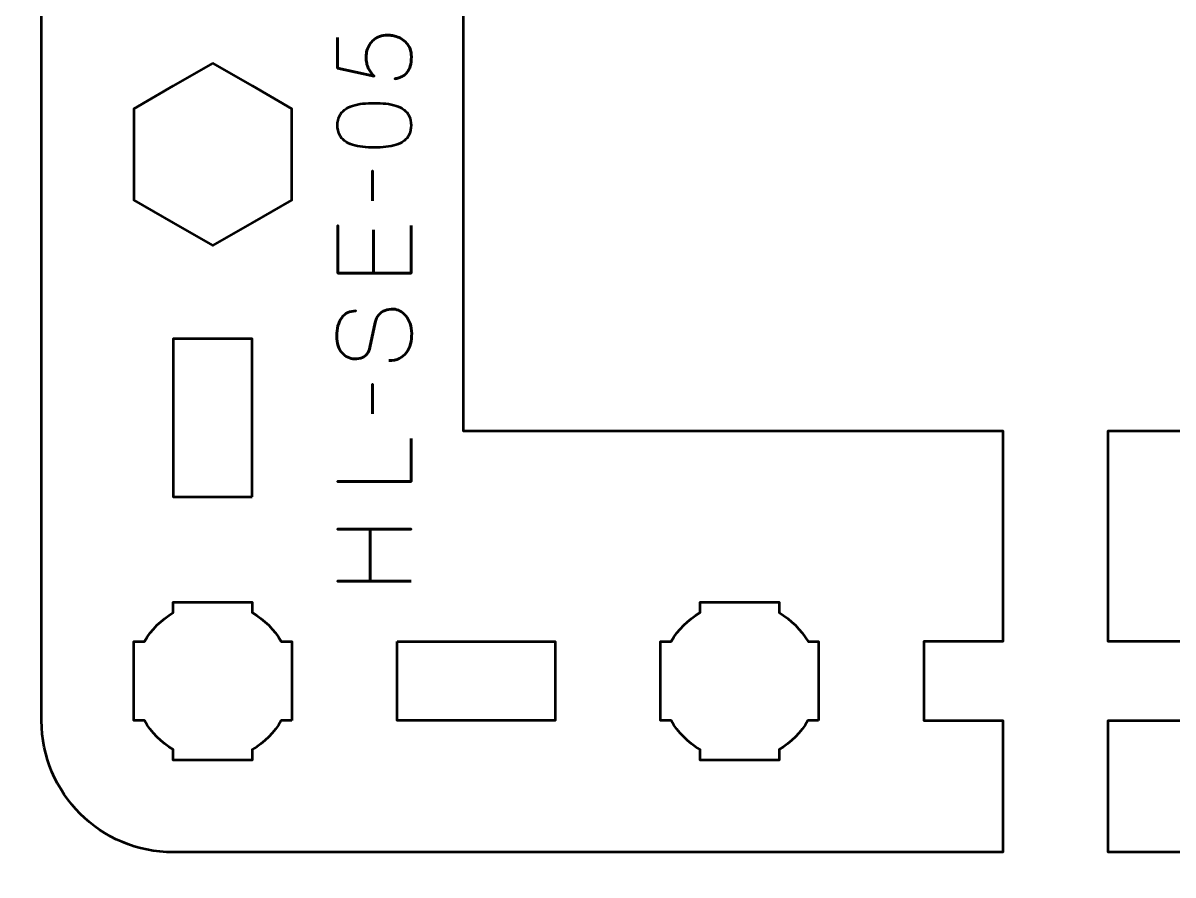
# Model space of a CAD drawing. Header units: centimetres. Extents: x -21 to 0, y -29.7 to 0.
# Drawn here: x -10.221 to -5.854, y -26.599 to -23.363 of the extents above; entities that cross this region are included whole.
import ezdxf

# ---------------------------------------------------------------- set-up
doc = ezdxf.new("R2010")
doc.units = ezdxf.units.CM
doc.header["$MEASUREMENT"] = 0
doc.layers.add('Layer 1', color=7, linetype='Continuous')

msp = doc.modelspace()

# ---------------------------------------------------------------- linework, layer by layer
at = {"layer": 'Layer 1', "color": 1, "lineweight": 53}
msp.add_open_spline([(-21.00003, -29.19995), (-21.00003, -29.19995), (-21.00003, -2.89992), (-21.00003, -2.89992), (-21.00003, -2.89992), (-21.00003, -2.81709), (-20.93286, -2.74992), (-20.85003, -2.74992), (-20.85003, -2.74992), (-20.7672, -2.74992), (-20.70003, -2.68275), (-20.70003, -2.59992), (-20.70003, -2.59992), (-20.70003, -2.51709), (-20.7672, -2.44992), (-20.85003, -2.44992), (-20.85003, -2.44992), (-20.93286, -2.44992), (-21.00003, -2.38275), (-21.00003, -2.29992), (-21.00003, -2.29992), (-21.00003, -2.21709), (-20.93286, -2.14992), (-20.85003, -2.14992), (-20.85003, -2.14992), (-20.7672, -2.14992), (-20.70003, -2.08275), (-20.70003, -1.99992), (-20.70003, -1.99992), (-20.70003, -1.91709), (-20.7672, -1.84992), (-20.85003, -1.84992), (-20.85003, -1.84992), (-20.93286, -1.84992), (-21.00003, -1.78275), (-21.00003, -1.69992), (-21.00003, -1.69992), (-21.00003, -1.61709), (-20.93286, -1.54992), (-20.85003, -1.54992), (-20.85003, -1.54992), (-20.7672, -1.54992), (-20.70003, -1.48275), (-20.70003, -1.39992), (-20.70003, -1.39992), (-20.70003, -1.31709), (-20.7672, -1.24992), (-20.85003, -1.24992), (-20.85003, -1.24992), (-20.93286, -1.24992), (-21.00003, -1.18275), (-21.00003, -1.09992), (-21.00003, -1.09992), (-21.00003, -1.09992), (-21.00003, -0.49992), (-21.00003, -0.49992), (-21.00003, -0.49992), (-21.00003, -0.22295), (-20.77694, 0.00004), (-20.49994, 0.00004), (-20.49994, 0.00004), (-20.49994, 0.00004), (-0.50008, 0.00004), (-0.50008, 0.00004), (-0.50008, 0.00004), (-0.22294, 0.00004), (0.00002, -0.22295), (0.00002, -0.49992), (0.00002, -0.49992), (0.00002, -0.49992), (0.00002, -29.19995), (0.00002, -29.19995), (0.00002, -29.19995), (0.00002, -29.47695), (-0.22294, -29.70004), (-0.50008, -29.70004), (-0.50008, -29.70004), (-0.50008, -29.70004), (-20.49994, -29.70004), (-20.49994, -29.70004), (-20.49994, -29.70004), (-20.77694, -29.70004), (-21.00003, -29.47695), (-21.00003, -29.19995)], degree=3, knots=[0, 0, 0, 0, 0.047619, 0.047619, 0.047619, 0.047619, 0.0952381, 0.0952381, 0.0952381, 0.0952381, 0.1428571, 0.1428571, 0.1428571, 0.1428571, 0.1904762, 0.1904762, 0.1904762, 0.1904762, 0.2380952, 0.2380952, 0.2380952, 0.2380952, 0.2857143, 0.2857143, 0.2857143, 0.2857143, 0.3333333, 0.3333333, 0.3333333, 0.3333333, 0.3809524, 0.3809524, 0.3809524, 0.3809524, 0.4285714, 0.4285714, 0.4285714, 0.4285714, 0.4761905, 0.4761905, 0.4761905, 0.4761905, 0.5238095, 0.5238095, 0.5238095, 0.5238095, 0.5714286, 0.5714286, 0.5714286, 0.5714286, 0.6190476, 0.6190476, 0.6190476, 0.6190476, 0.6666667, 0.6666667, 0.6666667, 0.6666667, 0.7142857, 0.7142857, 0.7142857, 0.7142857, 0.7619048, 0.7619048, 0.7619048, 0.7619048, 0.8095238, 0.8095238, 0.8095238, 0.8095238, 0.8571429, 0.8571429, 0.8571429, 0.8571429, 0.9047619, 0.9047619, 0.9047619, 0.9047619, 0.952381, 0.952381, 0.952381, 0.952381, 1, 1, 1, 1], dxfattribs=at)
at = {"layer": 'Layer 1', "color": 3, "lineweight": 53}
for points in [[(-10.14987, -26.01247), (-10.14979, -26.28953), (-9.92672, -26.51241), (-9.64977, -26.51241), (-9.64977, -26.51241), (-9.64977, -26.51241), (-6.49992, -26.51241), (-6.49992, -26.51241), (-6.49992, -26.51241), (-6.49992, -26.51241), (-6.49992, -26.01246), (-6.49992, -26.01246), (-6.49992, -26.01246), (-6.49992, -26.01246), (-6.79991, -26.01246), (-6.79991, -26.01246), (-6.79991, -26.01246), (-6.79991, -26.01246), (-6.79991, -25.71246), (-6.79991, -25.71246), (-6.79991, -25.71246), (-6.79991, -25.71246), (-6.49992, -25.71246), (-6.49992, -25.71246), (-6.49992, -25.71246), (-6.49992, -25.71246), (-6.49992, -24.91238), (-6.49992, -24.91238), (-6.49992, -24.91238), (-6.49992, -24.91238), (-8.54987, -24.91239), (-8.54987, -24.91239), (-8.54987, -24.91239), (-8.54987, -24.91239), (-8.54987, -22.8124), (-8.54987, -22.8124), (-8.54987, -22.8124), (-8.54987, -22.8124), (-6.49992, -22.81239), (-6.49992, -22.81239), (-6.49992, -22.81239), (-6.49992, -22.81239), (-6.49992, -22.01246), (-6.49992, -22.01246), (-6.49992, -22.01246), (-6.49992, -22.01246), (-6.79991, -22.01246), (-6.79991, -22.01246), (-6.79991, -22.01246), (-6.79991, -22.01246), (-6.79991, -21.71246), (-6.79991, -21.71246), (-6.79991, -21.71246), (-6.79991, -21.71246), (-6.49992, -21.71246), (-6.49992, -21.71246), (-6.49992, -21.71246), (-6.49992, -21.71246), (-6.49992, -21.21237), (-6.49992, -21.21237), (-6.49992, -21.21237), (-6.49992, -21.21237), (-9.64977, -21.21237), (-9.64977, -21.21237), (-9.64977, -21.21237), (-9.92677, -21.21237), (-10.14987, -21.43546), (-10.14987, -21.71246), (-10.14987, -21.71246), (-10.14987, -21.71246), (-10.14987, -26.01247), (-10.14987, -26.01247)], [(-0.44994, -21.71231), (-0.45002, -21.43525), (-0.67309, -21.21237), (-0.95004, -21.21237), (-0.95004, -21.21237), (-0.95004, -21.21237), (-6.09989, -21.21237), (-6.09989, -21.21237), (-6.09989, -21.21237), (-6.09989, -21.21237), (-6.09989, -21.71232), (-6.09989, -21.71232), (-6.09989, -21.71232), (-6.09989, -21.71232), (-5.7999, -21.71232), (-5.7999, -21.71232), (-5.7999, -21.71232), (-5.7999, -21.71232), (-5.7999, -22.01232), (-5.7999, -22.01232), (-5.7999, -22.01232), (-5.7999, -22.01232), (-6.09989, -22.01232), (-6.09989, -22.01232), (-6.09989, -22.01232), (-6.09989, -22.01232), (-6.09989, -22.81239), (-6.09989, -22.81239), (-6.09989, -22.81239), (-6.09989, -22.81239), (-4.04994, -22.81239), (-4.04994, -22.81239), (-4.04994, -22.81239), (-4.04994, -22.81239), (-4.04994, -24.91238), (-4.04994, -24.91238), (-4.04994, -24.91238), (-4.04994, -24.91238), (-6.09989, -24.91238), (-6.09989, -24.91238), (-6.09989, -24.91238), (-6.09989, -24.91238), (-6.09989, -25.71232), (-6.09989, -25.71232), (-6.09989, -25.71232), (-6.09989, -25.71232), (-5.7999, -25.71232), (-5.7999, -25.71232), (-5.7999, -25.71232), (-5.7999, -25.71232), (-5.7999, -26.01232), (-5.7999, -26.01232), (-5.7999, -26.01232), (-5.7999, -26.01232), (-6.09989, -26.01232), (-6.09989, -26.01232), (-6.09989, -26.01232), (-6.09989, -26.01232), (-6.09989, -26.51241), (-6.09989, -26.51241), (-6.09989, -26.51241), (-6.09989, -26.51241), (-0.95004, -26.51241), (-0.95004, -26.51241), (-0.95004, -26.51241), (-0.67304, -26.51241), (-0.44994, -26.28932), (-0.44994, -26.01232), (-0.44994, -26.01232), (-0.44994, -26.01232), (-0.44994, -21.71231), (-0.44994, -21.71231)]]:
    msp.add_open_spline(points, degree=3, knots=[0, 0, 0, 0, 0.0555556, 0.0555556, 0.0555556, 0.0555556, 0.1111111, 0.1111111, 0.1111111, 0.1111111, 0.1666667, 0.1666667, 0.1666667, 0.1666667, 0.2222222, 0.2222222, 0.2222222, 0.2222222, 0.2777778, 0.2777778, 0.2777778, 0.2777778, 0.3333333, 0.3333333, 0.3333333, 0.3333333, 0.3888889, 0.3888889, 0.3888889, 0.3888889, 0.4444444, 0.4444444, 0.4444444, 0.4444444, 0.5, 0.5, 0.5, 0.5, 0.5555556, 0.5555556, 0.5555556, 0.5555556, 0.6111111, 0.6111111, 0.6111111, 0.6111111, 0.6666667, 0.6666667, 0.6666667, 0.6666667, 0.7222222, 0.7222222, 0.7222222, 0.7222222, 0.7777778, 0.7777778, 0.7777778, 0.7777778, 0.8333333, 0.8333333, 0.8333333, 0.8333333, 0.8888889, 0.8888889, 0.8888889, 0.8888889, 0.9444444, 0.9444444, 0.9444444, 0.9444444, 1, 1, 1, 1], dxfattribs=at)
at = {"layer": 'Layer 1', "color": 5, "lineweight": 53}
for points, knots in [([(-9.02682, -23.41821), (-9.02682, -23.41821), (-9.02682, -23.53462), (-9.02682, -23.53462), (-9.02682, -23.53462), (-9.02682, -23.53462), (-8.8879, -23.56567), (-8.8879, -23.56567), (-8.8879, -23.56567), (-8.89255, -23.56024), (-8.89676, -23.55506), (-8.90044, -23.55008), (-8.90044, -23.55008), (-8.90413, -23.54517), (-8.90723, -23.53999), (-8.90982, -23.53449), (-8.90982, -23.53449), (-8.91241, -23.52906), (-8.91435, -23.52285), (-8.91571, -23.51587), (-8.91571, -23.51587), (-8.91706, -23.50895), (-8.91778, -23.50067), (-8.91778, -23.49116), (-8.91778, -23.49116), (-8.91778, -23.4834), (-8.91674, -23.47564), (-8.91461, -23.46788), (-8.91461, -23.46788), (-8.91254, -23.46012), (-8.90937, -23.45274), (-8.90516, -23.44576), (-8.90516, -23.44576), (-8.9009, -23.43871), (-8.89559, -23.4325), (-8.88919, -23.42707), (-8.88919, -23.42707), (-8.88279, -23.42157), (-8.87528, -23.41724), (-8.86668, -23.41413), (-8.86668, -23.41413), (-8.85808, -23.41096), (-8.84831, -23.40934), (-8.83745, -23.40928), (-8.83745, -23.40928), (-8.83344, -23.40922), (-8.82839, -23.40967), (-8.82244, -23.41057), (-8.82244, -23.41057), (-8.81649, -23.41141), (-8.81003, -23.41297), (-8.80317, -23.41517), (-8.80317, -23.41517), (-8.79631, -23.41736), (-8.78952, -23.42047), (-8.7828, -23.42441), (-8.7828, -23.42441), (-8.77607, -23.42836), (-8.76993, -23.4334), (-8.76436, -23.43948), (-8.76436, -23.43948), (-8.7588, -23.44556), (-8.75434, -23.45294), (-8.75098, -23.46154), (-8.75098, -23.46154), (-8.74768, -23.47021), (-8.74593, -23.48036), (-8.74587, -23.49194), (-8.74587, -23.49194), (-8.74593, -23.50578), (-8.74742, -23.51742), (-8.7502, -23.52686), (-8.7502, -23.52686), (-8.75304, -23.5363), (-8.75673, -23.544), (-8.76139, -23.54995), (-8.76139, -23.54995), (-8.76604, -23.55597), (-8.77115, -23.56062), (-8.77672, -23.56399), (-8.77672, -23.56399), (-8.78228, -23.56735), (-8.78784, -23.56987), (-8.7934, -23.57155), (-8.7934, -23.57155), (-8.79897, -23.57324), (-8.80407, -23.57453), (-8.80873, -23.57537), (-8.80873, -23.57537), (-8.80407, -23.57453), (-8.79897, -23.57324), (-8.7934, -23.57155), (-8.7934, -23.57155), (-8.78784, -23.56987), (-8.78228, -23.56735), (-8.77672, -23.56399), (-8.77672, -23.56399), (-8.77115, -23.56062), (-8.76604, -23.55597), (-8.76139, -23.54995), (-8.76139, -23.54995), (-8.75673, -23.544), (-8.75304, -23.5363), (-8.7502, -23.52686), (-8.7502, -23.52686), (-8.74742, -23.51742), (-8.74593, -23.50578), (-8.74587, -23.49194), (-8.74587, -23.49194), (-8.74593, -23.48036), (-8.74768, -23.47021), (-8.75098, -23.46154), (-8.75098, -23.46154), (-8.75434, -23.45294), (-8.7588, -23.44556), (-8.76436, -23.43948), (-8.76436, -23.43948), (-8.76993, -23.4334), (-8.77607, -23.42836), (-8.7828, -23.42441), (-8.7828, -23.42441), (-8.78952, -23.42047), (-8.79631, -23.41736), (-8.80317, -23.41517), (-8.80317, -23.41517), (-8.81003, -23.41297), (-8.81649, -23.41141), (-8.82244, -23.41057), (-8.82244, -23.41057), (-8.82839, -23.40967), (-8.83344, -23.40922), (-8.83745, -23.40928), (-8.83745, -23.40928), (-8.84831, -23.40934), (-8.85808, -23.41096), (-8.86668, -23.41413), (-8.86668, -23.41413), (-8.87528, -23.41724), (-8.88279, -23.42157), (-8.88919, -23.42707), (-8.88919, -23.42707), (-8.89559, -23.4325), (-8.9009, -23.43871), (-8.90516, -23.44576), (-8.90516, -23.44576), (-8.90937, -23.45274), (-8.91254, -23.46012), (-8.91461, -23.46788), (-8.91461, -23.46788), (-8.91674, -23.47564), (-8.91778, -23.4834), (-8.91778, -23.49116), (-8.91778, -23.49116), (-8.91778, -23.50067), (-8.91706, -23.50895), (-8.91571, -23.51587), (-8.91571, -23.51587), (-8.91435, -23.52285), (-8.91241, -23.52906), (-8.90982, -23.53449), (-8.90982, -23.53449), (-8.90723, -23.53999), (-8.90413, -23.54517), (-8.90044, -23.55008), (-8.90044, -23.55008), (-8.89676, -23.55506), (-8.89255, -23.56024), (-8.8879, -23.56567), (-8.8879, -23.56567), (-8.8879, -23.56567), (-9.02682, -23.53462), (-9.02682, -23.53462), (-9.02682, -23.53462), (-9.02682, -23.53462), (-9.02682, -23.41821), (-9.02682, -23.41821)], [0, 0, 0, 0, 0.0227273, 0.0227273, 0.0227273, 0.0227273, 0.0454545, 0.0454545, 0.0454545, 0.0454545, 0.0681818, 0.0681818, 0.0681818, 0.0681818, 0.0909091, 0.0909091, 0.0909091, 0.0909091, 0.1136364, 0.1136364, 0.1136364, 0.1136364, 0.1363636, 0.1363636, 0.1363636, 0.1363636, 0.1590909, 0.1590909, 0.1590909, 0.1590909, 0.1818182, 0.1818182, 0.1818182, 0.1818182, 0.2045455, 0.2045455, 0.2045455, 0.2045455, 0.2272727, 0.2272727, 0.2272727, 0.2272727, 0.25, 0.25, 0.25, 0.25, 0.2727273, 0.2727273, 0.2727273, 0.2727273, 0.2954545, 0.2954545, 0.2954545, 0.2954545, 0.3181818, 0.3181818, 0.3181818, 0.3181818, 0.3409091, 0.3409091, 0.3409091, 0.3409091, 0.3636364, 0.3636364, 0.3636364, 0.3636364, 0.3863636, 0.3863636, 0.3863636, 0.3863636, 0.4090909, 0.4090909, 0.4090909, 0.4090909, 0.4318182, 0.4318182, 0.4318182, 0.4318182, 0.4545455, 0.4545455, 0.4545455, 0.4545455, 0.4772727, 0.4772727, 0.4772727, 0.4772727, 0.5, 0.5, 0.5, 0.5, 0.5227273, 0.5227273, 0.5227273, 0.5227273, 0.5454545, 0.5454545, 0.5454545, 0.5454545, 0.5681818, 0.5681818, 0.5681818, 0.5681818, 0.5909091, 0.5909091, 0.5909091, 0.5909091, 0.6136364, 0.6136364, 0.6136364, 0.6136364, 0.6363636, 0.6363636, 0.6363636, 0.6363636, 0.6590909, 0.6590909, 0.6590909, 0.6590909, 0.6818182, 0.6818182, 0.6818182, 0.6818182, 0.7045455, 0.7045455, 0.7045455, 0.7045455, 0.7272727, 0.7272727, 0.7272727, 0.7272727, 0.75, 0.75, 0.75, 0.75, 0.7727273, 0.7727273, 0.7727273, 0.7727273, 0.7954545, 0.7954545, 0.7954545, 0.7954545, 0.8181818, 0.8181818, 0.8181818, 0.8181818, 0.8409091, 0.8409091, 0.8409091, 0.8409091, 0.8636364, 0.8636364, 0.8636364, 0.8636364, 0.8863636, 0.8863636, 0.8863636, 0.8863636, 0.9090909, 0.9090909, 0.9090909, 0.9090909, 0.9318182, 0.9318182, 0.9318182, 0.9318182, 0.9545455, 0.9545455, 0.9545455, 0.9545455, 0.9772727, 0.9772727, 0.9772727, 0.9772727, 1, 1, 1, 1]), ([(-8.74703, -23.75193), (-8.74709, -23.73835), (-8.74949, -23.72664), (-8.75414, -23.71688), (-8.75414, -23.71688), (-8.7588, -23.70718), (-8.76546, -23.69909), (-8.77394, -23.69262), (-8.77394, -23.69262), (-8.78247, -23.68622), (-8.79256, -23.68118), (-8.8042, -23.67742), (-8.8042, -23.67742), (-8.81585, -23.67374), (-8.82859, -23.67109), (-8.84256, -23.6696), (-8.84256, -23.6696), (-8.85653, -23.66805), (-8.87121, -23.66727), (-8.88673, -23.66734), (-8.88673, -23.66734), (-8.90219, -23.66727), (-8.91687, -23.66805), (-8.93078, -23.6696), (-8.93078, -23.6696), (-8.94468, -23.67109), (-8.95749, -23.67374), (-8.96913, -23.67742), (-8.96913, -23.67742), (-8.98071, -23.68118), (-8.9908, -23.68622), (-8.9994, -23.69262), (-8.9994, -23.69262), (-9.00794, -23.69909), (-9.0146, -23.70718), (-9.01925, -23.71688), (-9.01925, -23.71688), (-9.02398, -23.72664), (-9.02637, -23.73835), (-9.02643, -23.75193), (-9.02643, -23.75193), (-9.02637, -23.76551), (-9.02398, -23.77722), (-9.01925, -23.78699), (-9.01925, -23.78699), (-9.0146, -23.79669), (-9.00794, -23.80477), (-8.9994, -23.81124), (-8.9994, -23.81124), (-8.9908, -23.81764), (-8.98071, -23.82269), (-8.96913, -23.82644), (-8.96913, -23.82644), (-8.95749, -23.83013), (-8.94468, -23.83278), (-8.93078, -23.83427), (-8.93078, -23.83427), (-8.91687, -23.83582), (-8.90219, -23.83659), (-8.88673, -23.83653), (-8.88673, -23.83653), (-8.87121, -23.83659), (-8.85653, -23.83582), (-8.84256, -23.83427), (-8.84256, -23.83427), (-8.82859, -23.83278), (-8.81585, -23.83013), (-8.8042, -23.82644), (-8.8042, -23.82644), (-8.79256, -23.82269), (-8.78247, -23.81764), (-8.77394, -23.81124), (-8.77394, -23.81124), (-8.76546, -23.80477), (-8.7588, -23.79669), (-8.75414, -23.78699), (-8.75414, -23.78699), (-8.74949, -23.77722), (-8.74709, -23.76551), (-8.74703, -23.75193)], [0, 0, 0, 0, 0.05, 0.05, 0.05, 0.05, 0.1, 0.1, 0.1, 0.1, 0.15, 0.15, 0.15, 0.15, 0.2, 0.2, 0.2, 0.2, 0.25, 0.25, 0.25, 0.25, 0.3, 0.3, 0.3, 0.3, 0.35, 0.35, 0.35, 0.35, 0.4, 0.4, 0.4, 0.4, 0.45, 0.45, 0.45, 0.45, 0.5, 0.5, 0.5, 0.5, 0.55, 0.55, 0.55, 0.55, 0.6, 0.6, 0.6, 0.6, 0.65, 0.65, 0.65, 0.65, 0.7, 0.7, 0.7, 0.7, 0.75, 0.75, 0.75, 0.75, 0.8, 0.8, 0.8, 0.8, 0.85, 0.85, 0.85, 0.85, 0.9, 0.9, 0.9, 0.9, 0.95, 0.95, 0.95, 0.95, 1, 1, 1, 1]), ([(-8.74703, -23.75193), (-8.74709, -23.73835), (-8.74949, -23.72664), (-8.75414, -23.71688), (-8.75414, -23.71688), (-8.7588, -23.70718), (-8.76546, -23.69909), (-8.77394, -23.69262), (-8.77394, -23.69262), (-8.78247, -23.68622), (-8.79256, -23.68118), (-8.8042, -23.67742), (-8.8042, -23.67742), (-8.81585, -23.67374), (-8.82859, -23.67109), (-8.84256, -23.6696), (-8.84256, -23.6696), (-8.85653, -23.66805), (-8.87121, -23.66727), (-8.88673, -23.66734), (-8.88673, -23.66734), (-8.90219, -23.66727), (-8.91687, -23.66805), (-8.93078, -23.6696), (-8.93078, -23.6696), (-8.94468, -23.67109), (-8.95749, -23.67374), (-8.96913, -23.67742), (-8.96913, -23.67742), (-8.98071, -23.68118), (-8.9908, -23.68622), (-8.9994, -23.69262), (-8.9994, -23.69262), (-9.00794, -23.69909), (-9.0146, -23.70718), (-9.01925, -23.71688), (-9.01925, -23.71688), (-9.02398, -23.72664), (-9.02637, -23.73835), (-9.02643, -23.75193), (-9.02643, -23.75193), (-9.02637, -23.76551), (-9.02398, -23.77722), (-9.01925, -23.78699), (-9.01925, -23.78699), (-9.0146, -23.79669), (-9.00794, -23.80477), (-8.9994, -23.81124), (-8.9994, -23.81124), (-8.9908, -23.81764), (-8.98071, -23.82269), (-8.96913, -23.82644), (-8.96913, -23.82644), (-8.95749, -23.83013), (-8.94468, -23.83278), (-8.93078, -23.83427), (-8.93078, -23.83427), (-8.91687, -23.83582), (-8.90219, -23.83659), (-8.88673, -23.83653), (-8.88673, -23.83653), (-8.87121, -23.83659), (-8.85653, -23.83582), (-8.84256, -23.83427), (-8.84256, -23.83427), (-8.82859, -23.83278), (-8.81585, -23.83013), (-8.8042, -23.82644), (-8.8042, -23.82644), (-8.79256, -23.82269), (-8.78247, -23.81764), (-8.77394, -23.81124), (-8.77394, -23.81124), (-8.76546, -23.80477), (-8.7588, -23.79669), (-8.75414, -23.78699), (-8.75414, -23.78699), (-8.74949, -23.77722), (-8.74709, -23.76551), (-8.74703, -23.75193)], [0, 0, 0, 0, 0.05, 0.05, 0.05, 0.05, 0.1, 0.1, 0.1, 0.1, 0.15, 0.15, 0.15, 0.15, 0.2, 0.2, 0.2, 0.2, 0.25, 0.25, 0.25, 0.25, 0.3, 0.3, 0.3, 0.3, 0.35, 0.35, 0.35, 0.35, 0.4, 0.4, 0.4, 0.4, 0.45, 0.45, 0.45, 0.45, 0.5, 0.5, 0.5, 0.5, 0.55, 0.55, 0.55, 0.55, 0.6, 0.6, 0.6, 0.6, 0.65, 0.65, 0.65, 0.65, 0.7, 0.7, 0.7, 0.7, 0.75, 0.75, 0.75, 0.75, 0.8, 0.8, 0.8, 0.8, 0.85, 0.85, 0.85, 0.85, 0.9, 0.9, 0.9, 0.9, 0.95, 0.95, 0.95, 0.95, 1, 1, 1, 1]), ([(-8.89333, -24.03832), (-8.89333, -24.03832), (-8.89333, -23.92539), (-8.89333, -23.92539), (-8.89333, -23.92539), (-8.89333, -23.92539), (-8.89333, -24.03832), (-8.89333, -24.03832)], [0, 0, 0, 0, 0.5, 0.5, 0.5, 0.5, 1, 1, 1, 1]), ([(-8.74703, -24.133), (-8.74703, -24.133), (-8.74703, -24.31384), (-8.74703, -24.31384), (-8.74703, -24.31384), (-8.74703, -24.31384), (-9.02527, -24.31384), (-9.02527, -24.31384), (-9.02527, -24.31384), (-9.02527, -24.31384), (-9.02527, -24.133), (-9.02527, -24.133), (-9.02527, -24.133), (-9.02527, -24.133), (-9.02527, -24.31384), (-9.02527, -24.31384), (-9.02527, -24.31384), (-9.02527, -24.31384), (-8.74703, -24.31384), (-8.74703, -24.31384), (-8.74703, -24.31384), (-8.74703, -24.31384), (-8.74703, -24.133), (-8.74703, -24.133)], [0, 0, 0, 0, 0.1666667, 0.1666667, 0.1666667, 0.1666667, 0.3333333, 0.3333333, 0.3333333, 0.3333333, 0.5, 0.5, 0.5, 0.5, 0.6666667, 0.6666667, 0.6666667, 0.6666667, 0.8333333, 0.8333333, 0.8333333, 0.8333333, 1, 1, 1, 1]), ([(-8.89022, -24.14853), (-8.89022, -24.14853), (-8.89022, -24.31384), (-8.89022, -24.31384), (-8.89022, -24.31384), (-8.89022, -24.31384), (-8.89022, -24.14853), (-8.89022, -24.14853)], [0, 0, 0, 0, 0.5, 0.5, 0.5, 0.5, 1, 1, 1, 1]), ([(-8.83163, -24.64563), (-8.8161, -24.6455), (-8.80285, -24.64278), (-8.79185, -24.63735), (-8.79185, -24.63735), (-8.78079, -24.63198), (-8.7718, -24.62448), (-8.76488, -24.61504), (-8.76488, -24.61504), (-8.7579, -24.60553), (-8.75279, -24.5946), (-8.74955, -24.58225), (-8.74955, -24.58225), (-8.74625, -24.56996), (-8.74464, -24.55676), (-8.7447, -24.54279), (-8.7447, -24.54279), (-8.74477, -24.52869), (-8.74684, -24.51602), (-8.75078, -24.5047), (-8.75078, -24.5047), (-8.75473, -24.49345), (-8.76003, -24.48381), (-8.76669, -24.47572), (-8.76669, -24.47572), (-8.77335, -24.4677), (-8.78079, -24.4615), (-8.78907, -24.4571), (-8.78907, -24.4571), (-8.79735, -24.4527), (-8.80582, -24.45037), (-8.81455, -24.45005), (-8.81455, -24.45005), (-8.826, -24.44966), (-8.83648, -24.45134), (-8.84592, -24.45503), (-8.84592, -24.45503), (-8.85536, -24.45871), (-8.86325, -24.46441), (-8.86972, -24.4721), (-8.86972, -24.4721), (-8.87619, -24.47973), (-8.88072, -24.48937), (-8.88324, -24.50088), (-8.88324, -24.50088), (-8.88324, -24.50088), (-8.90381, -24.59596), (-8.90381, -24.59596), (-8.90381, -24.59596), (-8.90568, -24.60488), (-8.90885, -24.61258), (-8.91325, -24.61892), (-8.91325, -24.61892), (-8.91771, -24.62526), (-8.92386, -24.63017), (-8.93175, -24.63353), (-8.93175, -24.63353), (-8.93957, -24.6369), (-8.94953, -24.63864), (-8.96163, -24.63864), (-8.96163, -24.63864), (-8.97081, -24.63864), (-8.97948, -24.63677), (-8.98763, -24.63295), (-8.98763, -24.63295), (-8.99578, -24.6292), (-9.00296, -24.62364), (-9.00923, -24.61633), (-9.00923, -24.61633), (-9.01557, -24.60902), (-9.02048, -24.59997), (-9.02404, -24.58923), (-9.02404, -24.58923), (-9.02766, -24.57843), (-9.02947, -24.56608), (-9.02954, -24.55211), (-9.02954, -24.55211), (-9.02954, -24.53807), (-9.02792, -24.5252), (-9.02469, -24.51343), (-9.02469, -24.51343), (-9.02145, -24.50172), (-9.0168, -24.49157), (-9.01059, -24.48303), (-9.01059, -24.48303), (-9.00438, -24.4745), (-8.99675, -24.4679), (-8.98782, -24.46337), (-8.98782, -24.46337), (-8.97883, -24.45884), (-8.96855, -24.45671), (-8.95697, -24.45703), (-8.95697, -24.45703), (-8.96855, -24.45671), (-8.97883, -24.45884), (-8.98782, -24.46337), (-8.98782, -24.46337), (-8.99675, -24.4679), (-9.00438, -24.4745), (-9.01059, -24.48303), (-9.01059, -24.48303), (-9.0168, -24.49157), (-9.02145, -24.50172), (-9.02469, -24.51343), (-9.02469, -24.51343), (-9.02792, -24.5252), (-9.02954, -24.53807), (-9.02954, -24.55211), (-9.02954, -24.55211), (-9.02947, -24.56608), (-9.02766, -24.57843), (-9.02404, -24.58923), (-9.02404, -24.58923), (-9.02048, -24.59997), (-9.01557, -24.60902), (-9.00923, -24.61633), (-9.00923, -24.61633), (-9.00296, -24.62364), (-8.99578, -24.6292), (-8.98763, -24.63295), (-8.98763, -24.63295), (-8.97948, -24.63677), (-8.97081, -24.63864), (-8.96163, -24.63864), (-8.96163, -24.63864), (-8.94953, -24.63864), (-8.93957, -24.63696), (-8.93181, -24.63373), (-8.93181, -24.63373), (-8.92399, -24.63043), (-8.91791, -24.62558), (-8.91344, -24.61924), (-8.91344, -24.61924), (-8.90905, -24.6129), (-8.90581, -24.60514), (-8.90381, -24.59596), (-8.90381, -24.59596), (-8.90381, -24.59596), (-8.88324, -24.50088), (-8.88324, -24.50088), (-8.88324, -24.50088), (-8.88072, -24.48911), (-8.87619, -24.47941), (-8.86972, -24.47178), (-8.86972, -24.47178), (-8.86325, -24.46408), (-8.85536, -24.45846), (-8.84592, -24.45483), (-8.84592, -24.45483), (-8.83648, -24.45128), (-8.826, -24.44966), (-8.81455, -24.45005), (-8.81455, -24.45005), (-8.80582, -24.45037), (-8.79735, -24.4527), (-8.78907, -24.4571), (-8.78907, -24.4571), (-8.78079, -24.4615), (-8.77335, -24.4677), (-8.76669, -24.47572), (-8.76669, -24.47572), (-8.76003, -24.48381), (-8.75473, -24.49345), (-8.75078, -24.5047), (-8.75078, -24.5047), (-8.74684, -24.51602), (-8.74477, -24.52869), (-8.7447, -24.54279), (-8.7447, -24.54279), (-8.74464, -24.55676), (-8.74625, -24.56996), (-8.74955, -24.58225), (-8.74955, -24.58225), (-8.75279, -24.5946), (-8.7579, -24.60553), (-8.76488, -24.61504), (-8.76488, -24.61504), (-8.7718, -24.62448), (-8.78079, -24.63198), (-8.79185, -24.63735), (-8.79185, -24.63735), (-8.80285, -24.64278), (-8.8161, -24.6455), (-8.83163, -24.64563)], [0, 0, 0, 0, 0.0217391, 0.0217391, 0.0217391, 0.0217391, 0.0434783, 0.0434783, 0.0434783, 0.0434783, 0.0652174, 0.0652174, 0.0652174, 0.0652174, 0.0869565, 0.0869565, 0.0869565, 0.0869565, 0.1086957, 0.1086957, 0.1086957, 0.1086957, 0.1304348, 0.1304348, 0.1304348, 0.1304348, 0.1521739, 0.1521739, 0.1521739, 0.1521739, 0.173913, 0.173913, 0.173913, 0.173913, 0.1956522, 0.1956522, 0.1956522, 0.1956522, 0.2173913, 0.2173913, 0.2173913, 0.2173913, 0.2391304, 0.2391304, 0.2391304, 0.2391304, 0.2608696, 0.2608696, 0.2608696, 0.2608696, 0.2826087, 0.2826087, 0.2826087, 0.2826087, 0.3043478, 0.3043478, 0.3043478, 0.3043478, 0.326087, 0.326087, 0.326087, 0.326087, 0.3478261, 0.3478261, 0.3478261, 0.3478261, 0.3695652, 0.3695652, 0.3695652, 0.3695652, 0.3913043, 0.3913043, 0.3913043, 0.3913043, 0.4130435, 0.4130435, 0.4130435, 0.4130435, 0.4347826, 0.4347826, 0.4347826, 0.4347826, 0.4565217, 0.4565217, 0.4565217, 0.4565217, 0.4782609, 0.4782609, 0.4782609, 0.4782609, 0.5, 0.5, 0.5, 0.5, 0.5217391, 0.5217391, 0.5217391, 0.5217391, 0.5434783, 0.5434783, 0.5434783, 0.5434783, 0.5652174, 0.5652174, 0.5652174, 0.5652174, 0.5869565, 0.5869565, 0.5869565, 0.5869565, 0.6086957, 0.6086957, 0.6086957, 0.6086957, 0.6304348, 0.6304348, 0.6304348, 0.6304348, 0.6521739, 0.6521739, 0.6521739, 0.6521739, 0.673913, 0.673913, 0.673913, 0.673913, 0.6956522, 0.6956522, 0.6956522, 0.6956522, 0.7173913, 0.7173913, 0.7173913, 0.7173913, 0.7391304, 0.7391304, 0.7391304, 0.7391304, 0.7608696, 0.7608696, 0.7608696, 0.7608696, 0.7826087, 0.7826087, 0.7826087, 0.7826087, 0.8043478, 0.8043478, 0.8043478, 0.8043478, 0.826087, 0.826087, 0.826087, 0.826087, 0.8478261, 0.8478261, 0.8478261, 0.8478261, 0.8695652, 0.8695652, 0.8695652, 0.8695652, 0.8913043, 0.8913043, 0.8913043, 0.8913043, 0.9130435, 0.9130435, 0.9130435, 0.9130435, 0.9347826, 0.9347826, 0.9347826, 0.9347826, 0.9565217, 0.9565217, 0.9565217, 0.9565217, 0.9782609, 0.9782609, 0.9782609, 0.9782609, 1, 1, 1, 1]), ([(-8.89333, -24.84742), (-8.89333, -24.84742), (-8.89333, -24.73449), (-8.89333, -24.73449), (-8.89333, -24.73449), (-8.89333, -24.73449), (-8.89333, -24.84742), (-8.89333, -24.84742)], [0, 0, 0, 0, 0.5, 0.5, 0.5, 0.5, 1, 1, 1, 1]), ([(-8.74703, -24.94095), (-8.74703, -24.94095), (-8.74703, -25.10432), (-8.74703, -25.10432), (-8.74703, -25.10432), (-8.74703, -25.10432), (-9.02682, -25.10432), (-9.02682, -25.10432), (-9.02682, -25.10432), (-9.02682, -25.10432), (-8.74703, -25.10432), (-8.74703, -25.10432), (-8.74703, -25.10432), (-8.74703, -25.10432), (-8.74703, -24.94095), (-8.74703, -24.94095)], [0, 0, 0, 0, 0.25, 0.25, 0.25, 0.25, 0.5, 0.5, 0.5, 0.5, 0.75, 0.75, 0.75, 0.75, 1, 1, 1, 1]), ([(-8.74703, -25.48307), (-8.74703, -25.48307), (-8.90187, -25.48307), (-8.90187, -25.48307), (-8.90187, -25.48307), (-8.90187, -25.48307), (-8.90187, -25.28555), (-8.90187, -25.28555), (-8.90187, -25.28555), (-8.90187, -25.28555), (-8.74703, -25.28555), (-8.74703, -25.28555), (-8.74703, -25.28555), (-8.74703, -25.28555), (-9.02643, -25.28555), (-9.02643, -25.28555), (-9.02643, -25.28555), (-9.02643, -25.28555), (-8.90187, -25.28555), (-8.90187, -25.28555), (-8.90187, -25.28555), (-8.90187, -25.28555), (-8.90187, -25.48307), (-8.90187, -25.48307), (-8.90187, -25.48307), (-8.90187, -25.48307), (-9.02643, -25.48307), (-9.02643, -25.48307), (-9.02643, -25.48307), (-9.02643, -25.48307), (-8.74703, -25.48307), (-8.74703, -25.48307)], [0, 0, 0, 0, 0.125, 0.125, 0.125, 0.125, 0.25, 0.25, 0.25, 0.25, 0.375, 0.375, 0.375, 0.375, 0.5, 0.5, 0.5, 0.5, 0.625, 0.625, 0.625, 0.625, 0.75, 0.75, 0.75, 0.75, 0.875, 0.875, 0.875, 0.875, 1, 1, 1, 1])]:
    msp.add_open_spline(points, degree=3, knots=knots, dxfattribs=at)
at = {"layer": 'Layer 1', "lineweight": 53}
for points, knots in [([(-9.49985, -23.51601), (-9.49985, -23.51601), (-9.34984, -23.60261), (-9.34984, -23.60261), (-9.34984, -23.60261), (-9.34984, -23.60261), (-9.19985, -23.68921), (-9.19985, -23.68921), (-9.19985, -23.68921), (-9.19985, -23.68921), (-9.19985, -23.86242), (-9.19985, -23.86242), (-9.19985, -23.86242), (-9.19985, -23.86242), (-9.19985, -24.03563), (-9.19985, -24.03563), (-9.19985, -24.03563), (-9.19985, -24.03563), (-9.34984, -24.12223), (-9.34984, -24.12223), (-9.34984, -24.12223), (-9.34984, -24.12223), (-9.49985, -24.20883), (-9.49985, -24.20883), (-9.49985, -24.20883), (-9.49985, -24.20883), (-9.64986, -24.12223), (-9.64986, -24.12223), (-9.64986, -24.12223), (-9.64986, -24.12223), (-9.79985, -24.03563), (-9.79985, -24.03563), (-9.79985, -24.03563), (-9.79985, -24.03563), (-9.79985, -23.86242), (-9.79985, -23.86242), (-9.79985, -23.86242), (-9.79985, -23.86242), (-9.79985, -23.68921), (-9.79985, -23.68921), (-9.79985, -23.68921), (-9.79985, -23.68921), (-9.64986, -23.60261), (-9.64986, -23.60261), (-9.64986, -23.60261), (-9.64986, -23.60261), (-9.49985, -23.51601), (-9.49985, -23.51601)], [0, 0, 0, 0, 0.0833333, 0.0833333, 0.0833333, 0.0833333, 0.1666667, 0.1666667, 0.1666667, 0.1666667, 0.25, 0.25, 0.25, 0.25, 0.3333333, 0.3333333, 0.3333333, 0.3333333, 0.4166667, 0.4166667, 0.4166667, 0.4166667, 0.5, 0.5, 0.5, 0.5, 0.5833333, 0.5833333, 0.5833333, 0.5833333, 0.6666667, 0.6666667, 0.6666667, 0.6666667, 0.75, 0.75, 0.75, 0.75, 0.8333333, 0.8333333, 0.8333333, 0.8333333, 0.9166667, 0.9166667, 0.9166667, 0.9166667, 1, 1, 1, 1]), ([(-9.34994, -25.16246), (-9.34994, -25.16246), (-9.64995, -25.16246), (-9.64995, -25.16246), (-9.64995, -25.16246), (-9.64995, -25.16246), (-9.64995, -24.56247), (-9.64995, -24.56247), (-9.64995, -24.56247), (-9.64995, -24.56247), (-9.34994, -24.56247), (-9.34994, -24.56247), (-9.34994, -24.56247), (-9.34994, -24.56247), (-9.34994, -25.16246), (-9.34994, -25.16246)], [0, 0, 0, 0, 0.25, 0.25, 0.25, 0.25, 0.5, 0.5, 0.5, 0.5, 0.75, 0.75, 0.75, 0.75, 1, 1, 1, 1]), ([(-9.19992, -26.01246), (-9.19992, -26.01246), (-9.19992, -25.86394), (-9.19992, -25.86394), (-9.19992, -25.86394), (-9.19992, -25.86394), (-9.1999, -25.86239), (-9.1999, -25.86239), (-9.1999, -25.86239), (-9.1999, -25.86239), (-9.19992, -25.86084), (-9.19992, -25.86084), (-9.19992, -25.86084), (-9.19992, -25.86084), (-9.19992, -25.71246), (-9.19992, -25.71246), (-9.19992, -25.71246), (-9.19992, -25.71246), (-9.24001, -25.71246), (-9.24001, -25.71246), (-9.24001, -25.71246), (-9.26636, -25.66689), (-9.30436, -25.62891), (-9.34991, -25.60255), (-9.34991, -25.60255), (-9.34991, -25.60255), (-9.34991, -25.56246), (-9.34991, -25.56246), (-9.34991, -25.56246), (-9.34991, -25.56246), (-9.49396, -25.56246), (-9.49396, -25.56246), (-9.49396, -25.56246), (-9.49396, -25.56246), (-9.4999, -25.5624), (-9.4999, -25.5624), (-9.4999, -25.5624), (-9.4999, -25.5624), (-9.50584, -25.56246), (-9.50584, -25.56246), (-9.50584, -25.56246), (-9.50584, -25.56246), (-9.64991, -25.56246), (-9.64991, -25.56246), (-9.64991, -25.56246), (-9.64991, -25.56246), (-9.64991, -25.60253), (-9.64991, -25.60253), (-9.64991, -25.60253), (-9.69548, -25.62889), (-9.73347, -25.66688), (-9.75981, -25.71246), (-9.75981, -25.71246), (-9.75981, -25.71246), (-9.79991, -25.71246), (-9.79991, -25.71246), (-9.79991, -25.71246), (-9.79991, -25.71246), (-9.79991, -26.01246), (-9.79991, -26.01246), (-9.79991, -26.01246), (-9.79991, -26.01246), (-9.75972, -26.01246), (-9.75972, -26.01246), (-9.75972, -26.01246), (-9.73338, -26.05796), (-9.69542, -26.0959), (-9.64991, -26.12224), (-9.64991, -26.12224), (-9.64991, -26.12224), (-9.64991, -26.16245), (-9.64991, -26.16245), (-9.64991, -26.16245), (-9.64991, -26.16245), (-9.34991, -26.16245), (-9.34991, -26.16245), (-9.34991, -26.16245), (-9.34991, -26.16245), (-9.34991, -26.12222), (-9.34991, -26.12222), (-9.34991, -26.12222), (-9.30441, -26.09588), (-9.26645, -26.05795), (-9.24011, -26.01246), (-9.24011, -26.01246), (-9.24011, -26.01246), (-9.19992, -26.01246), (-9.19992, -26.01246)], [0, 0, 0, 0, 0.0454545, 0.0454545, 0.0454545, 0.0454545, 0.0909091, 0.0909091, 0.0909091, 0.0909091, 0.1363636, 0.1363636, 0.1363636, 0.1363636, 0.1818182, 0.1818182, 0.1818182, 0.1818182, 0.2272727, 0.2272727, 0.2272727, 0.2272727, 0.2727273, 0.2727273, 0.2727273, 0.2727273, 0.3181818, 0.3181818, 0.3181818, 0.3181818, 0.3636364, 0.3636364, 0.3636364, 0.3636364, 0.4090909, 0.4090909, 0.4090909, 0.4090909, 0.4545455, 0.4545455, 0.4545455, 0.4545455, 0.5, 0.5, 0.5, 0.5, 0.5454545, 0.5454545, 0.5454545, 0.5454545, 0.5909091, 0.5909091, 0.5909091, 0.5909091, 0.6363636, 0.6363636, 0.6363636, 0.6363636, 0.6818182, 0.6818182, 0.6818182, 0.6818182, 0.7272727, 0.7272727, 0.7272727, 0.7272727, 0.7727273, 0.7727273, 0.7727273, 0.7727273, 0.8181818, 0.8181818, 0.8181818, 0.8181818, 0.8636364, 0.8636364, 0.8636364, 0.8636364, 0.9090909, 0.9090909, 0.9090909, 0.9090909, 0.9545455, 0.9545455, 0.9545455, 0.9545455, 1, 1, 1, 1]), ([(-7.19992, -26.01246), (-7.19992, -26.01246), (-7.19992, -25.86394), (-7.19992, -25.86394), (-7.19992, -25.86394), (-7.19992, -25.86394), (-7.1999, -25.86239), (-7.1999, -25.86239), (-7.1999, -25.86239), (-7.1999, -25.86239), (-7.19992, -25.86084), (-7.19992, -25.86084), (-7.19992, -25.86084), (-7.19992, -25.86084), (-7.19992, -25.71246), (-7.19992, -25.71246), (-7.19992, -25.71246), (-7.19992, -25.71246), (-7.24001, -25.71246), (-7.24001, -25.71246), (-7.24001, -25.71246), (-7.26636, -25.66689), (-7.30436, -25.62891), (-7.34991, -25.60255), (-7.34991, -25.60255), (-7.34991, -25.60255), (-7.34991, -25.56246), (-7.34991, -25.56246), (-7.34991, -25.56246), (-7.34991, -25.56246), (-7.49396, -25.56246), (-7.49396, -25.56246), (-7.49396, -25.56246), (-7.49396, -25.56246), (-7.4999, -25.5624), (-7.4999, -25.5624), (-7.4999, -25.5624), (-7.4999, -25.5624), (-7.50584, -25.56246), (-7.50584, -25.56246), (-7.50584, -25.56246), (-7.50584, -25.56246), (-7.64991, -25.56246), (-7.64991, -25.56246), (-7.64991, -25.56246), (-7.64991, -25.56246), (-7.64991, -25.60253), (-7.64991, -25.60253), (-7.64991, -25.60253), (-7.69548, -25.62889), (-7.73347, -25.66688), (-7.75981, -25.71246), (-7.75981, -25.71246), (-7.75981, -25.71246), (-7.79991, -25.71246), (-7.79991, -25.71246), (-7.79991, -25.71246), (-7.79991, -25.71246), (-7.79991, -26.01246), (-7.79991, -26.01246), (-7.79991, -26.01246), (-7.79991, -26.01246), (-7.75972, -26.01246), (-7.75972, -26.01246), (-7.75972, -26.01246), (-7.73338, -26.05796), (-7.69542, -26.0959), (-7.64991, -26.12224), (-7.64991, -26.12224), (-7.64991, -26.12224), (-7.64991, -26.16245), (-7.64991, -26.16245), (-7.64991, -26.16245), (-7.64991, -26.16245), (-7.34991, -26.16245), (-7.34991, -26.16245), (-7.34991, -26.16245), (-7.34991, -26.16245), (-7.34991, -26.12222), (-7.34991, -26.12222), (-7.34991, -26.12222), (-7.30441, -26.09588), (-7.26645, -26.05795), (-7.24011, -26.01246), (-7.24011, -26.01246), (-7.24011, -26.01246), (-7.19992, -26.01246), (-7.19992, -26.01246)], [0, 0, 0, 0, 0.0454545, 0.0454545, 0.0454545, 0.0454545, 0.0909091, 0.0909091, 0.0909091, 0.0909091, 0.1363636, 0.1363636, 0.1363636, 0.1363636, 0.1818182, 0.1818182, 0.1818182, 0.1818182, 0.2272727, 0.2272727, 0.2272727, 0.2272727, 0.2727273, 0.2727273, 0.2727273, 0.2727273, 0.3181818, 0.3181818, 0.3181818, 0.3181818, 0.3636364, 0.3636364, 0.3636364, 0.3636364, 0.4090909, 0.4090909, 0.4090909, 0.4090909, 0.4545455, 0.4545455, 0.4545455, 0.4545455, 0.5, 0.5, 0.5, 0.5, 0.5454545, 0.5454545, 0.5454545, 0.5454545, 0.5909091, 0.5909091, 0.5909091, 0.5909091, 0.6363636, 0.6363636, 0.6363636, 0.6363636, 0.6818182, 0.6818182, 0.6818182, 0.6818182, 0.7272727, 0.7272727, 0.7272727, 0.7272727, 0.7727273, 0.7727273, 0.7727273, 0.7727273, 0.8181818, 0.8181818, 0.8181818, 0.8181818, 0.8636364, 0.8636364, 0.8636364, 0.8636364, 0.9090909, 0.9090909, 0.9090909, 0.9090909, 0.9545455, 0.9545455, 0.9545455, 0.9545455, 1, 1, 1, 1]), ([(-8.79982, -25.71246), (-8.79982, -25.71246), (-8.79982, -26.01247), (-8.79982, -26.01247), (-8.79982, -26.01247), (-8.79982, -26.01247), (-8.19983, -26.01247), (-8.19983, -26.01247), (-8.19983, -26.01247), (-8.19983, -26.01247), (-8.19983, -25.71246), (-8.19983, -25.71246), (-8.19983, -25.71246), (-8.19983, -25.71246), (-8.79982, -25.71246), (-8.79982, -25.71246)], [0, 0, 0, 0, 0.25, 0.25, 0.25, 0.25, 0.5, 0.5, 0.5, 0.5, 0.75, 0.75, 0.75, 0.75, 1, 1, 1, 1])]:
    msp.add_open_spline(points, degree=3, knots=knots, dxfattribs=at)

doc.saveas('drawing.dxf')
